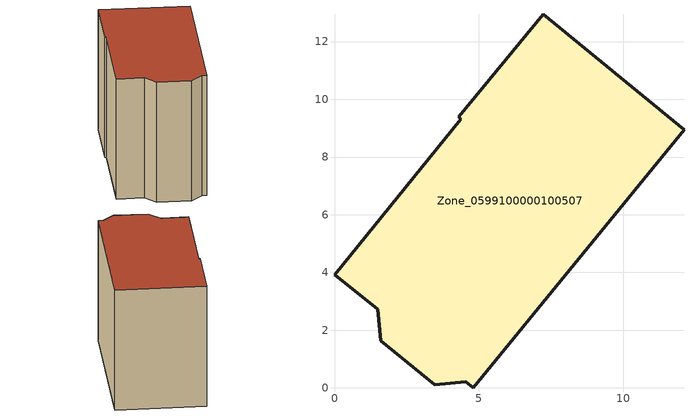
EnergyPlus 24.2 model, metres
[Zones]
Zone_0599100000100507
 floor ground (C_G): 4.38,9.3 4.31,9.4 7.23,12.95 12.11,8.94 4.81,0 4.55,0.21 3.48,0.11 1.6,1.63 1.49,2.73 0,3.92 z0
 wall outside (C_F): 1.49,2.73 1.6,1.63 3.48,0.11 4.55,0.21 4.81,0 12.11,8.94 7.23,12.95 4.31,9.4 4.38,9.3 0,3.92 1.49,2.73 z0:8.99
 roof outside (C_R): 12.11,8.94 7.23,12.95 4.31,9.4 4.38,9.3 0,3.92 1.49,2.73 1.6,1.63 3.48,0.11 4.55,0.21 4.81,0 z8.99
[BUILDING]
Pand.0599100000100507: North Axis=0; Terrain=City; Loads Convergence Tolerance Value=0.04; Temperature Convergence Tolerance Value=0.4; Solar Distribution=FullExterior; Maximum Number of Warmup Days=25; Minimum Number of Warmup Days=1
[Site:Location]
Rotterdam.The.Hague.AP_ZH_NLD Design_Conditions: Latitude=51.96; Longitude=4.45; Time Zone=1; Elevation=-4.5
[SITE:GROUNDTEMPERATURE:BUILDINGSURFACE]
18, 18, 18, 18, 18, 18, 18, 18, 18, 18, 18, 18
[MATERIAL] Thermal Absorptance=0.9; Solar Absorptance=0.7; Visible Absorptance=0.7
Name | Roughness | Thickness | Conductivity | Density | Specific Heat
G.TI.1946 | MediumSmooth | 0.15 | 1 | 540 | 1210
F.TI.1946 | Rough | 0.3 | 0.857143 | 1920 | 840
R.TI.1946 | MediumRough | 0.2 | 0.1 | 1500 | 1000
[CONSTRUCTION]
C_G: G.TI.1946
C_F: F.TI.1946
C_R: R.TI.1946
[ZONE]
Zone_0599100000100507: Type=1; Multiplier=1; Ceiling Height=Autocalculate; Volume=Autocalculate; Floor Area=autocalculate; Part of Total Floor Area=Yes
[ZONEINFILTRATION:DESIGNFLOWRATE]
Infil_Zone_0599100000100507: Zone or ZoneList or Space or SpaceList=Zone_0599100000100507; Schedule=AlwaysOn; Design Flow Rate Calculation Method=Flow/Area; Flow Rate per Floor Area=0.003; Constant Term Coefficient=1; Temperature Term Coefficient=0; Velocity Term Coefficient=0; Velocity Squared Term Coefficient=0
[HVACTEMPLATE:ZONE:IDEALLOADSAIRSYSTEM]
Zone_0599100000100507: Maximum Heating Supply Air Temperature=50; Minimum Cooling Supply Air Temperature=13; Maximum Heating Supply Air Humidity Ratio=0.0156; Minimum Cooling Supply Air Humidity Ratio=0.0077; Heating Limit=NoLimit; Cooling Limit=NoLimit; Dehumidification Control Type=ConstantSensibleHeatRatio; Cooling Sensible Heat Ratio=0.7; Dehumidification Setpoint=60; Humidification Control Type=None; Humidification Setpoint=30; Outdoor Air Method=None; Outdoor Air Flow Rate per Person=0.00944; Outdoor Air Flow Rate per Zone Floor Area=0; Outdoor Air Flow Rate per Zone=0; Demand Controlled Ventilation Type=None; Outdoor Air Economizer Type=NoEconomizer; Heat Recovery Type=None; Sensible Heat Recovery Effectiveness=0.7; Latent Heat Recovery Effectiveness=0.65
[ZONECONTROL:THERMOSTAT]
ThermostatControl_Zone_0599100000100507: Zone or ZoneList=Zone_0599100000100507; Control Type Schedule=DualSetpointControlType; Control 1=Thermostat_Zone_0599100000100507; Temperature Difference Between Cutout And Setpoint=0
[THERMOSTATSETPOINT:DUALSETPOINT]
Thermostat_Zone_0599100000100507: Heating Setpoint Temperature Schedule=HeatingSetpoint_Zone_0599100000100507; Cooling Setpoint Temperature Schedule=CoolingSetpoint_Zone_0599100000100507
[SCHEDULE:COMPACT]
HeatingSetpoint_Zone_0599100000100507: Through: 12/31, For: AllDays, Until: 24:00, 21
CoolingSetpoint_Zone_0599100000100507: Through: 12/31, For: AllDays, Until: 24:00, 24
DualSetpointControlType: Through: 12/31, For: AllDays, Until: 24:00, 4
AlwaysOn: Through: 12/31, For: AllDays, Until: 24:00, 1
